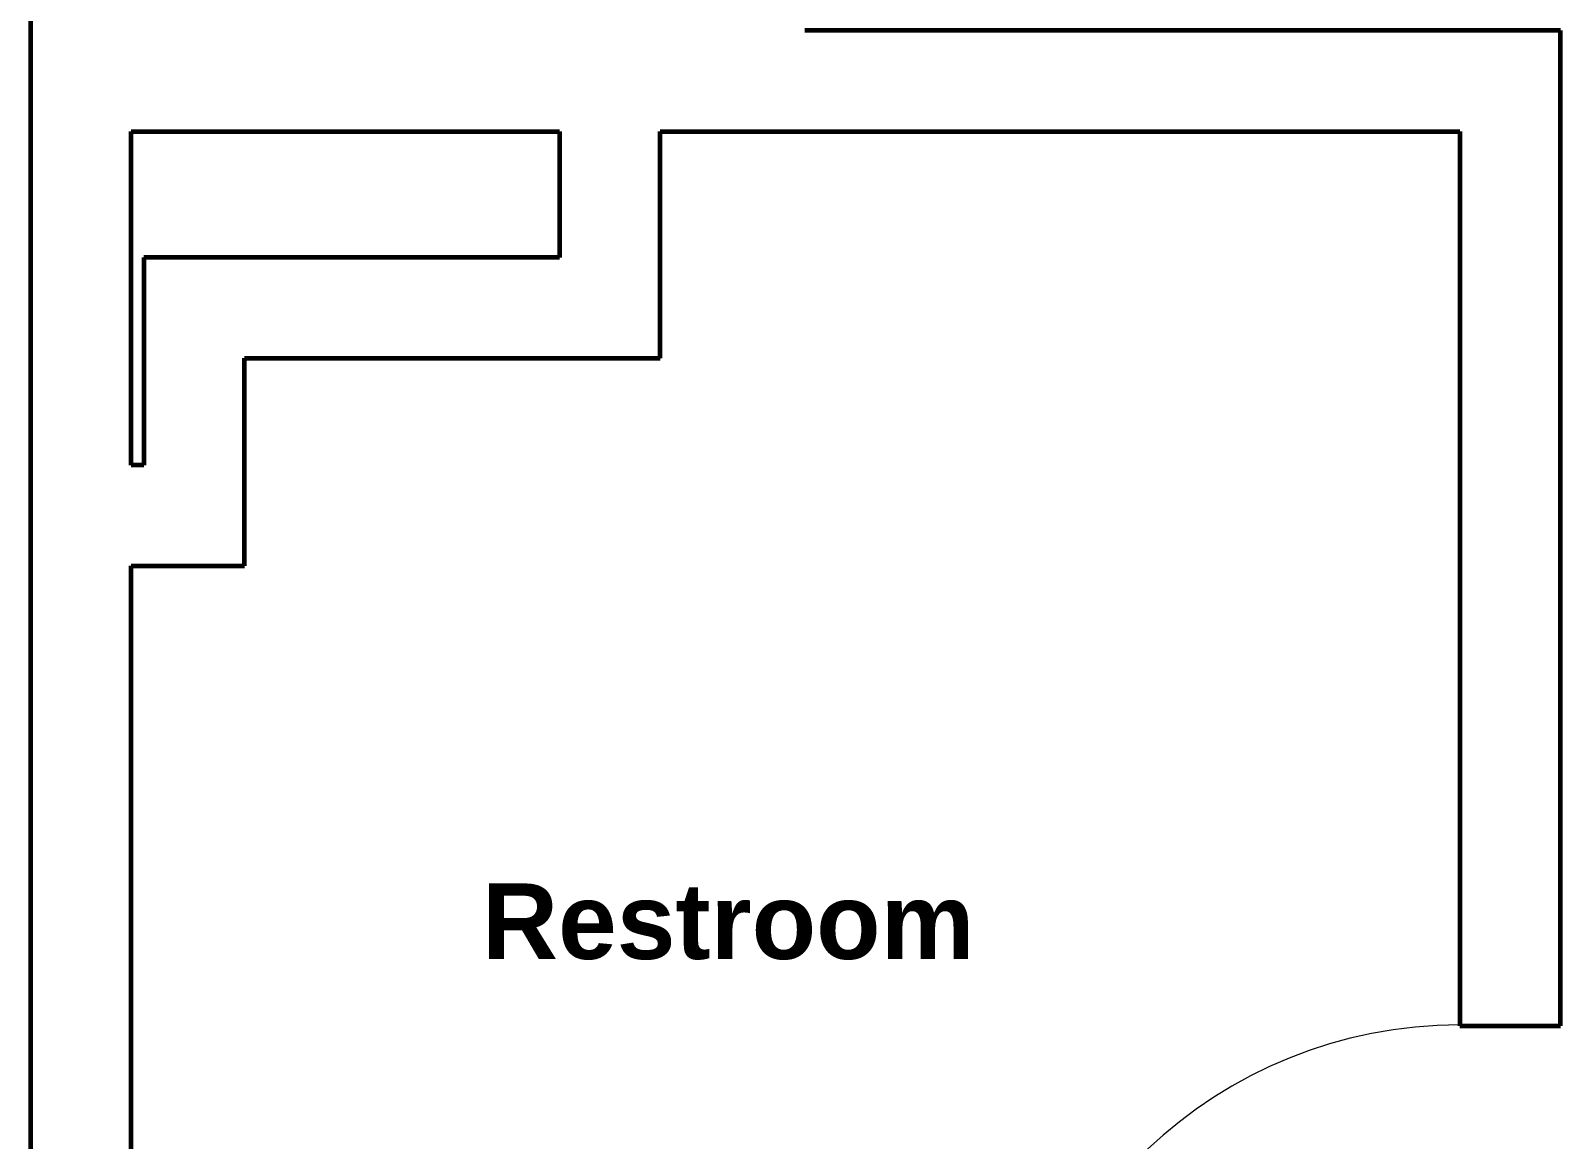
# Model space of a CAD drawing. Header units: inches. Extents: x -827 to 154, y -802 to 207.
# Drawn here: x -826.1 to -704.6, y -567.5 to -479.5 of the extents above; entities that cross this region are included whole.
import ezdxf

# ---------------------------------------------------------------- set-up
doc = ezdxf.new("R2010")
doc.units = ezdxf.units.IN
doc.header["$MEASUREMENT"] = 0
for name, color, linetype, lineweight in [('A-AREA-IDEN', 2, 'Continuous', 9), ('A-DOOR', 31, 'Continuous', 18), ('A-WALL', 113, 'Continuous', 18)]:
    doc.layers.add(name, color=color, linetype=linetype, lineweight=lineweight)
doc.styles.add('Arial_B', font='arialbd.ttf', dxfattribs={"height": 6})

# ---------------------------------------------------------------- blocks, each defined once
blk = doc.blocks.new('Single-Flush - 36_ x 84_-365098-Level 1')
at = {"layer": 'A-DOOR', "lineweight": 30}
for p, q in [((16, -4), (16, -40.01)), ((18, -4), (16, -4)), ((18, -4), (18, -40.01)), ((18, -40.01), (16, -40.01))]:
    blk.add_line(p, q, dxfattribs=at)
at = {"layer": 'A-DOOR', "lineweight": 9}
blk.add_arc((18, -4), 36.07, 180, 266.8211, dxfattribs=at)

msp = doc.modelspace()

# ---------------------------------------------------------------- linework, layer by layer
at = {"layer": 'A-WALL', "lineweight": 60}
for p, q in [((-826.145614, 206.523576), (-826.145614, -765.976424)), ((-704.645614, -479.476424), (-764.645614, -479.476424)), ((-704.645614, -558.476424), (-704.645614, -479.476424)), ((-818.145614, -513.976424), (-818.145614, -487.476424)), ((-818.145614, -487.476424), (-784.145614, -487.476424)), ((-784.145614, -487.476424), (-784.145614, -497.476424)), ((-776.145614, -487.476424), (-712.645614, -487.476424)), ((-776.145614, -505.476424), (-776.145614, -487.476424)), ((-712.645614, -487.476424), (-712.645614, -558.476424)), ((-784.145614, -497.476424), (-817.145614, -497.476424)), ((-817.145614, -497.476424), (-817.145614, -513.976424)), ((-809.145614, -505.476424), (-776.145614, -505.476424)), ((-809.145614, -521.976424), (-809.145614, -505.476424)), ((-817.145614, -513.976424), (-818.145614, -513.976424)), ((-818.145614, -600.976424), (-818.145614, -521.976424)), ((-818.145614, -521.976424), (-809.145614, -521.976424)), ((-712.645614, -558.476424), (-704.645614, -558.476424))]:
    msp.add_line(p, q, dxfattribs=at)

# ---------------------------------------------------------------- block references
at = {"layer": 'A-DOOR', "rotation": 270}
msp.add_blockref('Single-Flush - 36_ x 84_-365098-Level 1', (-708.645614, -576.476424), dxfattribs=at)

# ---------------------------------------------------------------- texts
at = {"layer": 'A-AREA-IDEN', "insert": (-790.303441, -547.177448), "char_height": 6, "width": 47.268, "attachment_point": 1, "style": 'Arial_B'}
msp.add_mtext('Restroom', dxfattribs=at)

doc.saveas('drawing.dxf')
